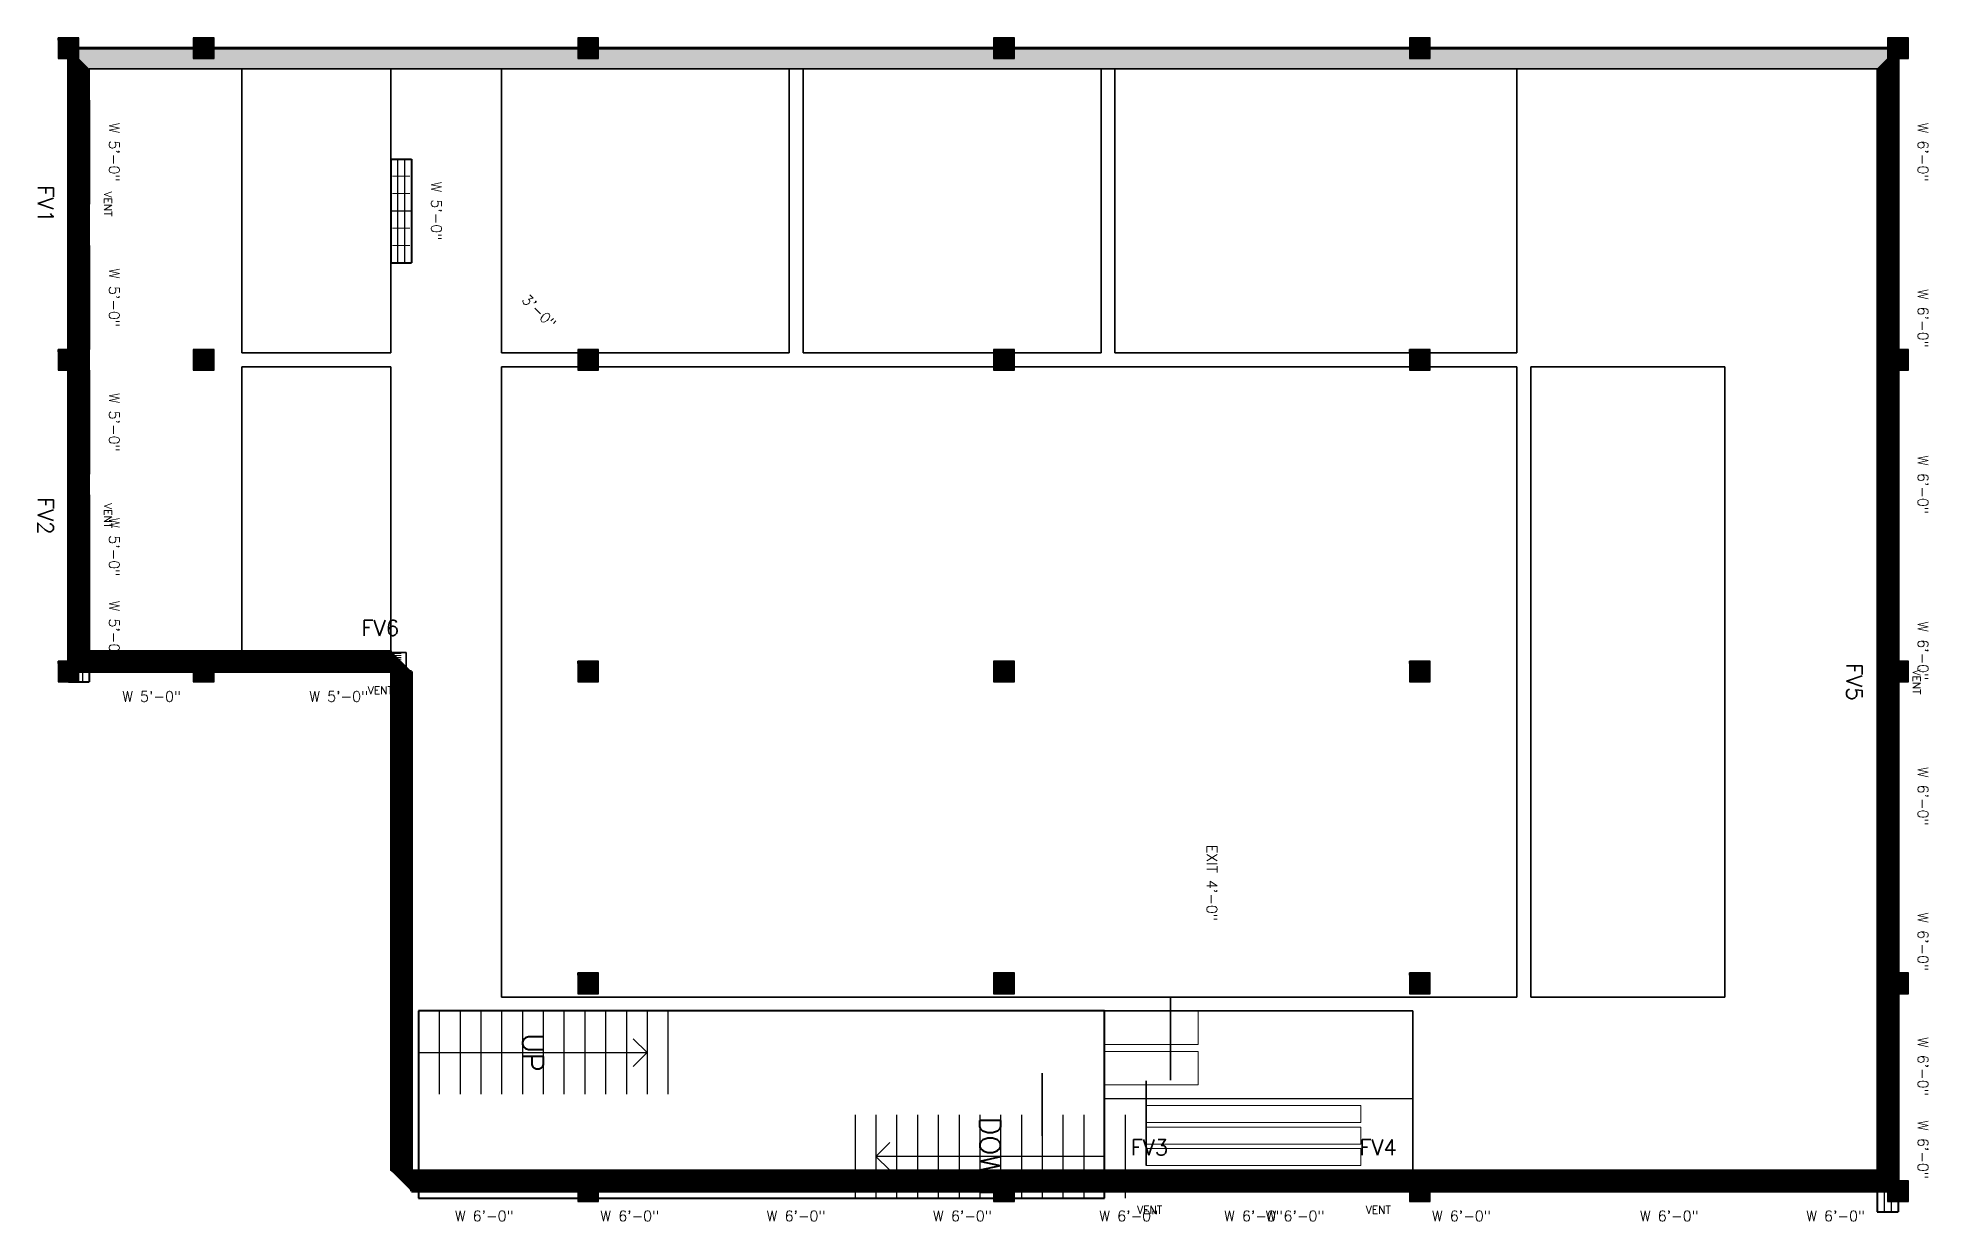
# Model space of a CAD drawing. Header units: inches. Extents: x -36 to 1055, y 457 to 1140.
import ezdxf
from ezdxf.enums import TextEntityAlignment as Align

# ---------------------------------------------------------------- set-up
doc = ezdxf.new("R2010")
doc.units = ezdxf.units.IN
doc.header["$MEASUREMENT"] = 0
for name, color, linetype in [('A-COLUMN', 1, 'Continuous'), ('A-DOOR', 2, 'Continuous'), ('A-HATCH', 8, 'Continuous'), ('A-SECT-CUT', 1, 'Continuous'), ('A-WALL', 7, 'Continuous'), ('A-WINDOW', 4, 'Continuous')]:
    doc.layers.add(name, color=color, linetype=linetype)
doc.styles.add('SIMPLEX', font='simplex.shx')

msp = doc.modelspace()

# ---------------------------------------------------------------- hatches: boundary and pattern name
at = {"layer": 'A-COLUMN'}
h = msp.add_hatch(dxfattribs=at)
h.set_pattern_fill('SOLID')
h.paths.add_polyline_path([(-24, 1140), (-24, 1128), (-12, 1128), (-12, 1140)])
h = msp.add_hatch(dxfattribs=at)
h.set_pattern_fill('SOLID')
h.paths.add_polyline_path([(54, 1140), (54, 1128), (66, 1128), (66, 1140)])
h = msp.add_hatch(dxfattribs=at)
h.set_pattern_fill('SOLID')
h.paths.add_polyline_path([(276, 1140), (276, 1128), (288, 1128), (288, 1140)])
h = msp.add_hatch(dxfattribs=at)
h.set_pattern_fill('SOLID')
h.paths.add_polyline_path([(516, 1140), (516, 1128), (528, 1128), (528, 1140)])
h = msp.add_hatch(dxfattribs=at)
h.set_pattern_fill('SOLID')
h.paths.add_polyline_path([(756, 1140), (756, 1128), (768, 1128), (768, 1140)])
h = msp.add_hatch(dxfattribs=at)
h.set_pattern_fill('SOLID')
h.paths.add_polyline_path([(1032, 1140), (1032, 1128), (1044, 1128), (1044, 1140)])
h = msp.add_hatch(dxfattribs=at)
h.set_pattern_fill('SOLID')
h.paths.add_polyline_path([(-24, 960), (-24, 948), (-12, 948), (-12, 960)])
h = msp.add_hatch(dxfattribs=at)
h.set_pattern_fill('SOLID')
h.paths.add_polyline_path([(54, 960), (54, 948), (66, 948), (66, 960)])
h = msp.add_hatch(dxfattribs=at)
h.set_pattern_fill('SOLID')
h.paths.add_polyline_path([(276, 960), (276, 948), (288, 948), (288, 960)])
h = msp.add_hatch(dxfattribs=at)
h.set_pattern_fill('SOLID')
h.paths.add_polyline_path([(516, 960), (516, 948), (528, 948), (528, 960)])
h = msp.add_hatch(dxfattribs=at)
h.set_pattern_fill('SOLID')
h.paths.add_polyline_path([(756, 960), (756, 948), (768, 948), (768, 960)])
h = msp.add_hatch(dxfattribs=at)
h.set_pattern_fill('SOLID')
h.paths.add_polyline_path([(1032, 960), (1032, 948), (1044, 948), (1044, 960)])
h = msp.add_hatch(dxfattribs=at)
h.set_pattern_fill('SOLID')
h.paths.add_polyline_path([(-24, 780), (-24, 768), (-12, 768), (-12, 780)])
h = msp.add_hatch(dxfattribs=at)
h.set_pattern_fill('SOLID')
h.paths.add_polyline_path([(54, 780), (54, 768), (66, 768), (66, 780)])
h = msp.add_hatch(dxfattribs=at)
h.set_pattern_fill('SOLID')
h.paths.add_polyline_path([(276, 780), (276, 768), (288, 768), (288, 780)])
h = msp.add_hatch(dxfattribs=at)
h.set_pattern_fill('SOLID')
h.paths.add_polyline_path([(516, 780), (516, 768), (528, 768), (528, 780)])
h = msp.add_hatch(dxfattribs=at)
h.set_pattern_fill('SOLID')
h.paths.add_polyline_path([(756, 780), (756, 768), (768, 768), (768, 780)])
h = msp.add_hatch(dxfattribs=at)
h.set_pattern_fill('SOLID')
h.paths.add_polyline_path([(1032, 780), (1032, 768), (1044, 768), (1044, 780)])
h = msp.add_hatch(dxfattribs=at)
h.set_pattern_fill('SOLID')
h.paths.add_polyline_path([(276, 600), (276, 588), (288, 588), (288, 600)])
h = msp.add_hatch(dxfattribs=at)
h.set_pattern_fill('SOLID')
h.paths.add_polyline_path([(516, 600), (516, 588), (528, 588), (528, 600)])
h = msp.add_hatch(dxfattribs=at)
h.set_pattern_fill('SOLID')
h.paths.add_polyline_path([(756, 600), (756, 588), (768, 588), (768, 600)])
h = msp.add_hatch(dxfattribs=at)
h.set_pattern_fill('SOLID')
h.paths.add_polyline_path([(1032, 600), (1032, 588), (1044, 588), (1044, 600)])
h = msp.add_hatch(dxfattribs=at)
h.set_pattern_fill('SOLID')
h.paths.add_polyline_path([(276, 480), (276, 468), (288, 468), (288, 480)])
h = msp.add_hatch(dxfattribs=at)
h.set_pattern_fill('SOLID')
h.paths.add_polyline_path([(516, 480), (516, 468), (528, 468), (528, 480)])
h = msp.add_hatch(dxfattribs=at)
h.set_pattern_fill('SOLID')
h.paths.add_polyline_path([(756, 480), (756, 468), (768, 468), (768, 480)])
h = msp.add_hatch(dxfattribs=at)
h.set_pattern_fill('SOLID')
h.paths.add_polyline_path([(1032, 480), (1032, 468), (1044, 468), (1044, 480)])
at = {"layer": 'A-HATCH'}
h = msp.add_hatch(dxfattribs=at)
h.set_pattern_fill('ANSI31', scale=0.8)
h.paths.add_polyline_path([(-18, 1134), (-18, 774), (-6, 786), (-6, 1122)])
h = msp.add_hatch(dxfattribs=at)
h.set_pattern_fill('ANSI31', scale=0.8)
h.paths.add_polyline_path([(1038, 1134), (-18, 1134), (-6, 1122), (1026, 1122)])
h = msp.add_hatch(dxfattribs=at)
h.set_pattern_fill('ANSI31', scale=0.8)
h.paths.add_polyline_path([(1038, 474), (1038, 1134), (1026, 1122), (1026, 486)])
h = msp.add_hatch(dxfattribs=at)
h.set_pattern_fill('ANSI31', scale=0.8)
h.paths.add_polyline_path([(-18, 774), (180, 774), (168, 786), (-6, 786)])
h = msp.add_hatch(dxfattribs=at)
h.set_pattern_fill('ANSI31', scale=0.8)
h.paths.add_polyline_path([(180, 774), (180, 474), (168, 486), (168, 786)])
h = msp.add_hatch(dxfattribs=at)
h.set_pattern_fill('ANSI31', scale=0.8)
h.paths.add_polyline_path([(180, 474), (1038, 474), (1026, 486), (168, 486)])

# ---------------------------------------------------------------- linework, layer by layer
at = {"layer": 'A-COLUMN', "lineweight": 30}
for p, q in [((-24, 1140), (-24, 1128)), ((-12, 1140), (-24, 1140)), ((-12, 1128), (-12, 1140)), ((54, 1140), (54, 1128)), ((66, 1140), (54, 1140)), ((66, 1128), (66, 1140)), ((276, 1140), (276, 1128)), ((288, 1140), (276, 1140)), ((288, 1128), (288, 1140)), ((516, 1140), (516, 1128)), ((528, 1140), (516, 1140)), ((528, 1128), (528, 1140)), ((756, 1140), (756, 1128)), ((768, 1140), (756, 1140)), ((768, 1128), (768, 1140)), ((1032, 1140), (1032, 1128)), ((1044, 1140), (1032, 1140)), ((1044, 1128), (1044, 1140)), ((-24, 1128), (-12, 1128)), ((54, 1128), (66, 1128)), ((276, 1128), (288, 1128)), ((516, 1128), (528, 1128)), ((756, 1128), (768, 1128)), ((1032, 1128), (1044, 1128)), ((-24, 960), (-24, 948)), ((-12, 960), (-24, 960)), ((-12, 948), (-12, 960)), ((54, 960), (54, 948)), ((66, 960), (54, 960)), ((66, 948), (66, 960)), ((276, 960), (276, 948)), ((288, 960), (276, 960)), ((288, 948), (288, 960)), ((516, 960), (516, 948)), ((528, 960), (516, 960)), ((528, 948), (528, 960)), ((756, 960), (756, 948)), ((768, 960), (756, 960)), ((768, 948), (768, 960)), ((1032, 960), (1032, 948)), ((1044, 960), (1032, 960)), ((1044, 948), (1044, 960)), ((-24, 948), (-12, 948)), ((54, 948), (66, 948)), ((276, 948), (288, 948)), ((516, 948), (528, 948)), ((756, 948), (768, 948)), ((1032, 948), (1044, 948)), ((-24, 780), (-24, 768)), ((-12, 780), (-24, 780)), ((-12, 768), (-12, 780)), ((54, 780), (54, 768)), ((66, 780), (54, 780)), ((66, 768), (66, 780)), ((276, 780), (276, 768)), ((288, 780), (276, 780)), ((288, 768), (288, 780)), ((516, 780), (516, 768)), ((528, 780), (516, 780)), ((528, 768), (528, 780)), ((756, 780), (756, 768)), ((768, 780), (756, 780)), ((768, 768), (768, 780)), ((1032, 780), (1032, 768)), ((1044, 780), (1032, 780)), ((1044, 768), (1044, 780)), ((-24, 768), (-12, 768)), ((54, 768), (66, 768)), ((276, 768), (288, 768)), ((516, 768), (528, 768)), ((756, 768), (768, 768)), ((1032, 768), (1044, 768)), ((276, 600), (276, 588)), ((288, 600), (276, 600)), ((288, 588), (288, 600)), ((516, 600), (516, 588)), ((528, 600), (516, 600)), ((528, 588), (528, 600)), ((756, 600), (756, 588)), ((768, 600), (756, 600)), ((768, 588), (768, 600)), ((1032, 600), (1032, 588)), ((1044, 600), (1032, 600)), ((1044, 588), (1044, 600)), ((276, 588), (288, 588)), ((516, 588), (528, 588)), ((756, 588), (768, 588)), ((1032, 588), (1044, 588)), ((276, 480), (276, 468)), ((288, 480), (276, 480)), ((288, 468), (288, 480)), ((516, 480), (516, 468)), ((528, 480), (516, 480)), ((528, 468), (528, 480)), ((756, 480), (756, 468)), ((768, 480), (756, 480)), ((768, 468), (768, 480)), ((1032, 480), (1032, 468)), ((1044, 480), (1032, 480)), ((1044, 468), (1044, 480)), ((276, 468), (288, 468)), ((516, 468), (528, 468)), ((756, 468), (768, 468)), ((1032, 468), (1044, 468))]:
    msp.add_line(p, q, dxfattribs=at)
at = {"layer": 'A-DOOR', "lineweight": 25}
for points in [[(82, 994), (82, 994), (82, 958), (82, 958)], [(232, 1000), (232, 1000), (232, 964), (232, 964)], [(406, 997.6), (406, 997.6), (406, 961.6), (406, 961.6)], [(586, 997.6), (586, 997.6), (586, 961.6), (586, 961.6)], [(82, 938), (82, 938), (82, 902), (82, 902)], [(232, 888), (232, 888), (232, 840), (232, 840)], [(232, 840), (232, 840), (232, 792), (232, 792)], [(826, 822), (826, 822), (826, 786), (826, 786)], [(826, 750), (826, 750), (826, 714), (826, 714)], [(232, 720), (232, 720), (232, 672), (232, 672)], [(232, 672), (232, 672), (232, 624), (232, 624)], [(618, 586), (618, 586), (618, 538), (618, 538)], [(580, 564.4), (580, 564.4), (580, 531.4), (580, 531.4)], [(184, 542), (184, 542), (184, 506), (184, 506)], [(544, 542), (544, 542), (544, 506), (544, 506)], [(604, 537.6), (604, 537.6), (604, 513.6), (604, 513.6)], [(604, 525.1), (604, 525.1), (604, 501.1), (604, 501.1)], [(580, 521), (580, 521), (580, 488), (580, 488)], [(604, 512.7), (604, 512.7), (604, 488.7), (604, 488.7)]]:
    msp.add_lwpolyline(points, close=True, dxfattribs=at)
at = {"layer": 'A-SECT-CUT', "lineweight": 30}
for p, q in [((316, 554), (308, 562)), ((184, 554), (316, 554)), ((316, 554), (308, 546)), ((448, 494), (456, 502)), ((580, 494), (448, 494)), ((448, 494), (456, 486))]:
    msp.add_line(p, q, dxfattribs=at)
at = {"layer": 'A-WALL', "lineweight": 60}
for p, q in [((-18, 1134), (-18, 774)), ((1038, 1134), (-18, 1134)), ((1038, 474), (1038, 1134)), ((-18, 774), (180, 774)), ((180, 774), (180, 474)), ((180, 474), (1038, 474))]:
    msp.add_line(p, q, dxfattribs=at)
at = {"layer": 'A-WALL', "lineweight": 35}
for p, q in [((-6, 1122), (-6, 786)), ((1026, 1122), (-6, 1122)), ((82, 1122), (82, 958)), ((168, 1122), (82, 1122)), ((168, 958), (168, 1122)), ((232, 1122), (232, 958)), ((398, 1122), (232, 1122)), ((398, 958), (398, 1122)), ((406, 1122), (406, 958)), ((578, 1122), (406, 1122)), ((578, 958), (578, 1122)), ((586, 1122), (586, 958)), ((818, 1122), (586, 1122)), ((818, 958), (818, 1122)), ((1026, 486), (1026, 1122)), ((82, 958), (168, 958)), ((82, 950), (82, 786)), ((168, 950), (82, 950)), ((168, 786), (168, 950)), ((232, 958), (398, 958)), ((232, 950), (232, 586)), ((818, 950), (232, 950)), ((406, 958), (578, 958)), ((586, 958), (818, 958)), ((818, 586), (818, 950)), ((826, 950), (826, 586)), ((938, 950), (826, 950)), ((938, 586), (938, 950)), ((-6, 786), (168, 786)), ((82, 786), (168, 786)), ((168, 786), (168, 486)), ((232, 586), (818, 586)), ((826, 586), (938, 586)), ((580, 578), (580, 486)), ((758, 578), (580, 578)), ((758, 486), (758, 578)), ((168, 486), (1026, 486)), ((580, 486), (758, 486))]:
    msp.add_line(p, q, dxfattribs=at)
at = {"layer": 'A-WALL', "lineweight": 25}
for p, q in [((172, 578), (172, 530)), ((184, 578), (184, 530)), ((196, 578), (196, 530)), ((208, 578), (208, 530)), ((220, 578), (220, 530)), ((232, 578), (232, 530)), ((244, 578), (244, 530)), ((256, 578), (256, 530)), ((268, 578), (268, 530)), ((280, 578), (280, 530)), ((292, 578), (292, 530)), ((304, 578), (304, 530)), ((316, 578), (316, 530)), ((328, 578), (328, 530)), ((436, 518), (436, 470)), ((448, 518), (448, 470)), ((460, 518), (460, 470)), ((472, 518), (472, 470)), ((484, 518), (484, 470)), ((496, 518), (496, 470)), ((508, 518), (508, 470)), ((520, 518), (520, 470)), ((532, 518), (532, 470)), ((544, 518), (544, 470)), ((556, 518), (556, 470)), ((568, 518), (568, 470)), ((580, 518), (580, 470)), ((592, 518), (592, 470))]:
    msp.add_line(p, q, dxfattribs=at)
at = {"layer": 'A-WALL', "lineweight": 40}
for p, q in [((184, 578), (184, 470)), ((580, 578), (184, 578)), ((580, 470), (580, 578)), ((184, 470), (580, 470))]:
    msp.add_line(p, q, dxfattribs=at)
at = {"layer": 'A-WALL', "lineweight": 20}
for p, q in [((580, 578), (580, 558.7)), ((634, 578), (580, 578)), ((634, 558.7), (634, 578)), ((580, 558.7), (634, 558.7)), ((580, 554.7), (580, 535.4)), ((634, 554.7), (580, 554.7)), ((634, 535.4), (634, 554.7)), ((580, 535.4), (634, 535.4)), ((604, 523.4), (604, 513.6)), ((728, 523.4), (604, 523.4)), ((604, 513.6), (728, 513.6)), ((728, 513.6), (728, 523.4)), ((604, 510.9), (604, 501.1)), ((728, 510.9), (604, 510.9)), ((728, 501.1), (728, 510.9)), ((604, 501.1), (728, 501.1)), ((604, 498.5), (604, 488.7)), ((728, 498.5), (604, 498.5)), ((728, 488.7), (728, 498.5)), ((604, 488.7), (728, 488.7))]:
    msp.add_line(p, q, dxfattribs=at)
at = {"layer": 'A-WALL', "lineweight": 30}
msp.add_line((580, 527.4), (758, 527.4), dxfattribs=at)
at = {"layer": 'A-WINDOW', "lineweight": 40}
for p, q in [((-18, 1104), (-18, 1044)), ((-18, 1104), (-6, 1104)), ((-6, 1104), (-6, 1044)), ((1026, 1110), (1026, 1038)), ((1026, 1110), (1038, 1110)), ((1038, 1110), (1038, 1038)), ((168, 1070), (168, 1010)), ((168, 1070), (180, 1070)), ((180, 1070), (180, 1010)), ((-18, 1044), (-6, 1044)), ((1026, 1038), (1038, 1038)), ((-18, 1020), (-18, 960)), ((-18, 1020), (-6, 1020)), ((-6, 1020), (-6, 960)), ((168, 1010), (180, 1010)), ((1026, 1014), (1026, 942)), ((1026, 1014), (1038, 1014)), ((1038, 1014), (1038, 942)), ((-18, 960), (-6, 960)), ((-18, 948), (-18, 888)), ((-18, 948), (-6, 948)), ((-6, 948), (-6, 888)), ((1026, 942), (1038, 942)), ((1026, 918), (1026, 846)), ((1026, 918), (1038, 918)), ((1038, 918), (1038, 846)), ((-18, 888), (-6, 888)), ((-18, 876), (-18, 816)), ((-18, 876), (-6, 876)), ((-6, 876), (-6, 816)), ((1026, 846), (1038, 846)), ((-18, 828), (-18, 768)), ((-18, 828), (-6, 828)), ((-6, 828), (-6, 768)), ((1026, 822), (1026, 750)), ((1026, 822), (1038, 822)), ((1038, 822), (1038, 750)), ((-18, 816), (-6, 816)), ((0, 786), (60, 786)), ((0, 786), (0, 774)), ((60, 786), (60, 774)), ((108, 786), (168, 786)), ((108, 786), (108, 774)), ((168, 786), (168, 774)), ((-18, 768), (-6, 768)), ((0, 774), (60, 774)), ((108, 774), (168, 774)), ((1026, 750), (1038, 750)), ((1026, 738), (1026, 666)), ((1026, 738), (1038, 738)), ((1038, 738), (1038, 666)), ((1026, 666), (1038, 666)), ((1026, 654), (1026, 582)), ((1026, 654), (1038, 654)), ((1038, 654), (1038, 582)), ((1026, 582), (1038, 582)), ((1026, 582), (1026, 510)), ((1026, 582), (1038, 582)), ((1038, 582), (1038, 510)), ((1026, 534), (1026, 462)), ((1026, 534), (1038, 534)), ((1038, 534), (1038, 462)), ((1026, 510), (1038, 510)), ((186, 486), (258, 486)), ((186, 486), (186, 474)), ((258, 486), (258, 474)), ((270, 486), (342, 486)), ((270, 486), (270, 474)), ((342, 486), (342, 474)), ((366, 486), (438, 486)), ((366, 486), (366, 474)), ((438, 486), (438, 474)), ((462, 486), (534, 486)), ((462, 486), (462, 474)), ((534, 486), (534, 474)), ((558, 486), (630, 486)), ((558, 486), (558, 474)), ((630, 486), (630, 474)), ((630, 486), (702, 486)), ((630, 486), (630, 474)), ((654, 486), (726, 486)), ((654, 486), (654, 474)), ((702, 486), (702, 474)), ((726, 486), (726, 474)), ((750, 486), (822, 486)), ((750, 486), (750, 474)), ((822, 486), (822, 474)), ((870, 486), (942, 486)), ((870, 486), (870, 474)), ((942, 486), (942, 474)), ((966, 486), (1038, 486)), ((966, 486), (966, 474)), ((1038, 486), (1038, 474)), ((186, 474), (258, 474)), ((270, 474), (342, 474)), ((366, 474), (438, 474)), ((462, 474), (534, 474)), ((558, 474), (630, 474)), ((630, 474), (702, 474)), ((654, 474), (726, 474)), ((750, 474), (822, 474)), ((870, 474), (942, 474)), ((966, 474), (1038, 474)), ((1026, 462), (1038, 462))]:
    msp.add_line(p, q, dxfattribs=at)
at = {"layer": 'A-WINDOW', "lineweight": 25}
for p, q in [((-14, 1104), (-14, 1044)), ((-10, 1104), (-10, 1044)), ((1030, 1110), (1030, 1038)), ((1034, 1110), (1034, 1038)), ((-18, 1074), (-6, 1074)), ((172, 1070), (172, 1010)), ((176, 1070), (176, 1010)), ((1026, 1074), (1038, 1074)), ((168, 1040), (180, 1040)), ((-14, 1020), (-14, 960)), ((-10, 1020), (-10, 960)), ((1030, 1014), (1030, 942)), ((1034, 1014), (1034, 942)), ((-18, 990), (-6, 990)), ((1026, 978), (1038, 978)), ((-14, 948), (-14, 888)), ((-10, 948), (-10, 888)), ((-18, 918), (-6, 918)), ((1030, 918), (1030, 846)), ((1034, 918), (1034, 846)), ((-14, 876), (-14, 816)), ((-10, 876), (-10, 816)), ((1026, 882), (1038, 882)), ((-18, 846), (-6, 846)), ((-14, 828), (-14, 768)), ((-10, 828), (-10, 768)), ((1030, 822), (1030, 750)), ((1034, 822), (1034, 750)), ((-18, 798), (-6, 798)), ((30, 786), (30, 774)), ((138, 786), (138, 774)), ((1026, 786), (1038, 786)), ((0, 782), (60, 782)), ((0, 778), (60, 778)), ((108, 782), (168, 782)), ((108, 778), (168, 778)), ((1030, 738), (1030, 666)), ((1034, 738), (1034, 666)), ((1026, 702), (1038, 702)), ((1030, 654), (1030, 582)), ((1034, 654), (1034, 582)), ((1026, 618), (1038, 618)), ((1030, 582), (1030, 510)), ((1034, 582), (1034, 510)), ((1026, 546), (1038, 546)), ((1030, 534), (1030, 462)), ((1034, 534), (1034, 462)), ((1026, 498), (1038, 498)), ((186, 482), (258, 482)), ((222, 486), (222, 474)), ((270, 482), (342, 482)), ((306, 486), (306, 474)), ((366, 482), (438, 482)), ((402, 486), (402, 474)), ((462, 482), (534, 482)), ((498, 486), (498, 474)), ((558, 482), (630, 482)), ((594, 486), (594, 474)), ((630, 482), (702, 482)), ((654, 482), (726, 482)), ((666, 486), (666, 474)), ((690, 486), (690, 474)), ((750, 482), (822, 482)), ((786, 486), (786, 474)), ((870, 482), (942, 482)), ((906, 486), (906, 474)), ((966, 482), (1038, 482)), ((1002, 486), (1002, 474)), ((186, 478), (258, 478)), ((270, 478), (342, 478)), ((366, 478), (438, 478)), ((462, 478), (534, 478)), ((558, 478), (630, 478)), ((630, 478), (702, 478)), ((654, 478), (726, 478)), ((750, 478), (822, 478)), ((870, 478), (942, 478)), ((966, 478), (1038, 478))]:
    msp.add_line(p, q, dxfattribs=at)
at = {"layer": 'A-WINDOW', "lineweight": 15}
for p, q in [((-17, 1094), (-7, 1094)), ((1027, 1098), (1037, 1098)), ((-17, 1084), (-7, 1084)), ((1027, 1086), (1037, 1086)), ((-17, 1074), (-7, 1074)), ((1027, 1074), (1037, 1074)), ((-17, 1064), (-7, 1064)), ((169, 1060), (179, 1060)), ((1027, 1062), (1037, 1062)), ((-17, 1054), (-7, 1054)), ((169, 1050), (179, 1050)), ((1027, 1050), (1037, 1050)), ((169, 1040), (179, 1040)), ((169, 1030), (179, 1030)), ((169, 1020), (179, 1020)), ((-17, 1010), (-7, 1010)), ((-17, 1000), (-7, 1000)), ((1027, 1002), (1037, 1002)), ((-17, 990), (-7, 990)), ((1027, 990), (1037, 990)), ((-17, 980), (-7, 980)), ((1027, 978), (1037, 978)), ((-17, 970), (-7, 970)), ((1027, 966), (1037, 966)), ((1027, 954), (1037, 954)), ((-17, 938), (-7, 938)), ((-17, 928), (-7, 928)), ((-17, 918), (-7, 918)), ((-17, 908), (-7, 908)), ((1027, 906), (1037, 906)), ((-17, 898), (-7, 898)), ((1027, 894), (1037, 894)), ((1027, 882), (1037, 882)), ((-17, 866), (-7, 866)), ((1027, 870), (1037, 870)), ((-17, 856), (-7, 856)), ((1027, 858), (1037, 858)), ((-17, 846), (-7, 846)), ((-17, 836), (-7, 836)), ((-17, 826), (-7, 826)), ((-17, 818), (-7, 818)), ((-17, 808), (-7, 808)), ((1027, 810), (1037, 810)), ((-17, 798), (-7, 798)), ((1027, 798), (1037, 798)), ((-17, 788), (-7, 788)), ((1027, 786), (1037, 786)), ((-17, 778), (-7, 778)), ((10, 785), (10, 775)), ((20, 785), (20, 775)), ((30, 785), (30, 775)), ((40, 785), (40, 775)), ((50, 785), (50, 775)), ((118, 785), (118, 775)), ((128, 785), (128, 775)), ((138, 785), (138, 775)), ((148, 785), (148, 775)), ((158, 785), (158, 775)), ((1027, 774), (1037, 774)), ((1027, 762), (1037, 762)), ((1027, 726), (1037, 726)), ((1027, 714), (1037, 714)), ((1027, 702), (1037, 702)), ((1027, 690), (1037, 690)), ((1027, 678), (1037, 678)), ((1027, 642), (1037, 642)), ((1027, 630), (1037, 630)), ((1027, 618), (1037, 618)), ((1027, 606), (1037, 606)), ((1027, 594), (1037, 594)), ((1027, 570), (1037, 570)), ((1027, 558), (1037, 558)), ((1027, 546), (1037, 546)), ((1027, 534), (1037, 534)), ((1027, 522), (1037, 522)), ((1027, 522), (1037, 522)), ((1027, 510), (1037, 510)), ((1027, 498), (1037, 498)), ((198, 485), (198, 475)), ((210, 485), (210, 475)), ((222, 485), (222, 475)), ((234, 485), (234, 475)), ((246, 485), (246, 475)), ((282, 485), (282, 475)), ((294, 485), (294, 475)), ((306, 485), (306, 475)), ((318, 485), (318, 475)), ((330, 485), (330, 475)), ((378, 485), (378, 475)), ((390, 485), (390, 475)), ((402, 485), (402, 475)), ((414, 485), (414, 475)), ((426, 485), (426, 475)), ((474, 485), (474, 475)), ((486, 485), (486, 475)), ((498, 485), (498, 475)), ((510, 485), (510, 475)), ((522, 485), (522, 475)), ((570, 485), (570, 475)), ((582, 485), (582, 475)), ((594, 485), (594, 475)), ((606, 485), (606, 475)), ((618, 485), (618, 475)), ((642, 485), (642, 475)), ((654, 485), (654, 475)), ((666, 485), (666, 475)), ((666, 485), (666, 475)), ((678, 485), (678, 475)), ((678, 485), (678, 475)), ((690, 485), (690, 475)), ((690, 485), (690, 475)), ((702, 485), (702, 475)), ((714, 485), (714, 475)), ((762, 485), (762, 475)), ((774, 485), (774, 475)), ((786, 485), (786, 475)), ((798, 485), (798, 475)), ((810, 485), (810, 475)), ((882, 485), (882, 475)), ((894, 485), (894, 475)), ((906, 485), (906, 475)), ((918, 485), (918, 475)), ((930, 485), (930, 475)), ((978, 485), (978, 475)), ((990, 485), (990, 475)), ((1002, 485), (1002, 475)), ((1014, 485), (1014, 475)), ((1026, 485), (1026, 475)), ((1027, 486), (1037, 486)), ((1027, 474), (1037, 474))]:
    msp.add_line(p, q, dxfattribs=at)
at = {"layer": 'A-WINDOW', "lineweight": 35}
for p, q in [((-17, 1059), (-17, 1029)), ((-7, 1059), (-17, 1059)), ((-7, 1029), (-7, 1059)), ((-17, 1029), (-7, 1029)), ((-17, 879), (-17, 849)), ((-7, 879), (-17, 879)), ((-7, 849), (-7, 879)), ((-17, 849), (-7, 849)), ((147, 785), (147, 775)), ((177, 785), (147, 785)), ((147, 775), (177, 775)), ((177, 775), (177, 785)), ((1027, 783), (1027, 753)), ((1037, 783), (1027, 783)), ((1037, 753), (1037, 783)), ((1027, 753), (1037, 753)), ((591, 485), (591, 475)), ((621, 485), (591, 485)), ((621, 475), (621, 485)), ((723, 485), (723, 475)), ((753, 485), (723, 485)), ((753, 475), (753, 485)), ((591, 475), (621, 475)), ((723, 475), (753, 475))]:
    msp.add_line(p, q, dxfattribs=at)
at = {"layer": 'A-WINDOW', "lineweight": 20}
for p, q in [((-16.4, 1056), (-16.4, 1032)), ((-15.3, 1056), (-15.3, 1032)), ((-14.2, 1056), (-14.2, 1032)), ((-13.1, 1056), (-13.1, 1032)), ((-12, 1056), (-12, 1032)), ((-10.9, 1056), (-10.9, 1032)), ((-9.8, 1056), (-9.8, 1032)), ((-8.7, 1056), (-8.7, 1032)), ((-7.6, 1056), (-7.6, 1032)), ((-16.4, 876), (-16.4, 852)), ((-15.3, 876), (-15.3, 852)), ((-14.2, 876), (-14.2, 852)), ((-13.1, 876), (-13.1, 852)), ((-12, 876), (-12, 852)), ((-10.9, 876), (-10.9, 852)), ((-9.8, 876), (-9.8, 852)), ((-8.7, 876), (-8.7, 852)), ((-7.6, 876), (-7.6, 852)), ((150, 784.4), (174, 784.4)), ((150, 783.3), (174, 783.3)), ((150, 782.2), (174, 782.2)), ((150, 781.1), (174, 781.1)), ((150, 780), (174, 780)), ((150, 778.9), (174, 778.9)), ((150, 777.8), (174, 777.8)), ((150, 776.7), (174, 776.7)), ((150, 775.6), (174, 775.6)), ((1027.6, 780), (1027.6, 756)), ((1028.7, 780), (1028.7, 756)), ((1029.8, 780), (1029.8, 756)), ((1030.9, 780), (1030.9, 756)), ((1032, 780), (1032, 756)), ((1033.1, 780), (1033.1, 756)), ((1034.2, 780), (1034.2, 756)), ((1035.3, 780), (1035.3, 756)), ((1036.4, 780), (1036.4, 756)), ((594, 484.4), (618, 484.4)), ((594, 483.3), (618, 483.3)), ((594, 482.2), (618, 482.2)), ((594, 481.1), (618, 481.1)), ((726, 484.4), (750, 484.4)), ((726, 483.3), (750, 483.3)), ((726, 482.2), (750, 482.2)), ((726, 481.1), (750, 481.1)), ((594, 480), (618, 480)), ((594, 478.9), (618, 478.9)), ((594, 477.8), (618, 477.8)), ((594, 476.7), (618, 476.7)), ((594, 475.6), (618, 475.6)), ((726, 480), (750, 480)), ((726, 478.9), (750, 478.9)), ((726, 477.8), (750, 477.8)), ((726, 476.7), (750, 476.7)), ((726, 475.6), (750, 475.6))]:
    msp.add_line(p, q, dxfattribs=at)

# ---------------------------------------------------------------- texts
at = {"layer": 'A-DOOR', "style": 'SIMPLEX'}
for s, rotation, p in [('3\'-0"', 315, (253.6, 982)), ('EXIT 4\'-0"', 270, (642, 652))]:
    msp.add_text(s, height=6, rotation=rotation, dxfattribs=at).set_placement(p, align=Align.MIDDLE_CENTER)
at = {"layer": 'A-SECT-CUT', "style": 'SIMPLEX'}
for s, p in [('UP', (250, 554)), ('DOWN', (514, 494))]:
    msp.add_text(s, height=12, rotation=270, dxfattribs=at).set_placement(p, align=Align.MIDDLE_CENTER)
at = {"layer": 'A-WINDOW', "style": 'SIMPLEX'}
for s, height, p in [('W 5\'-0"', 6, (8.4, 1074)), ('W 6\'-0"', 6, (1052.4, 1074)), ('FV1', 9, (-31.2, 1044)), ('VENT', 4.5, (4.8, 1044)), ('W 5\'-0"', 6, (194.4, 1040)), ('W 5\'-0"', 6, (8.4, 990)), ('W 6\'-0"', 6, (1052.4, 978)), ('W 5\'-0"', 6, (8.4, 918)), ('W 6\'-0"', 6, (1052.4, 882)), ('FV2', 9, (-31.2, 864)), ('VENT', 4.5, (4.8, 864)), ('W 5\'-0"', 6, (8.4, 846)), ('W 5\'-0"', 6, (8.4, 798)), ('W 6\'-0"', 6, (1052.4, 786)), ('FV5', 9, (1012.8, 768)), ('VENT', 4.5, (1048.8, 768)), ('W 6\'-0"', 6, (1052.4, 702)), ('W 6\'-0"', 6, (1052.4, 618)), ('W 6\'-0"', 6, (1052.4, 546)), ('W 6\'-0"', 6, (1052.4, 498))]:
    msp.add_text(s, height=height, rotation=270, dxfattribs=at).set_placement(p, align=Align.MIDDLE_CENTER)
for s, height, p in [('FV6', 9, (162, 799.2)), ('VENT', 4.5, (162, 763.2)), ('W 5\'-0"', 6, (30, 759.6)), ('W 5\'-0"', 6, (138, 759.6)), ('FV3', 9, (606, 499.2)), ('FV4', 9, (738, 499.2)), ('W 6\'-0"', 6, (222, 459.6)), ('W 6\'-0"', 6, (306, 459.6)), ('W 6\'-0"', 6, (402, 459.6)), ('W 6\'-0"', 6, (498, 459.6)), ('W 6\'-0"', 6, (594, 459.6)), ('VENT', 4.5, (606, 463.2)), ('W 6\'-0"', 6, (666, 459.6)), ('W 6\'-0"', 6, (690, 459.6)), ('VENT', 4.5, (738, 463.2)), ('W 6\'-0"', 6, (786, 459.6)), ('W 6\'-0"', 6, (906, 459.6)), ('W 6\'-0"', 6, (1002, 459.6))]:
    msp.add_text(s, height=height, dxfattribs=at).set_placement(p, align=Align.MIDDLE_CENTER)

doc.saveas('drawing.dxf')
